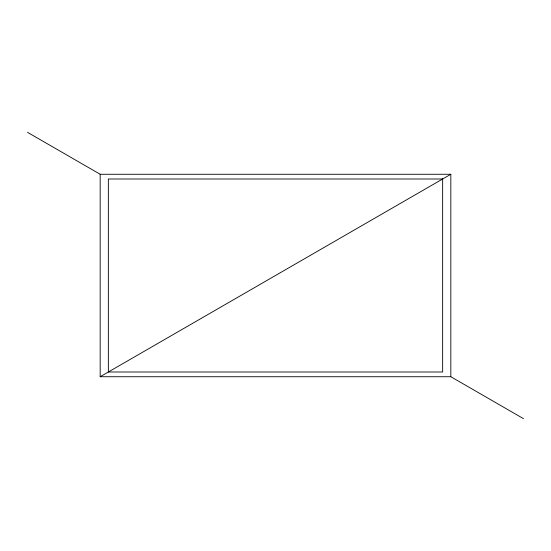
<?xml version="1.0" encoding="UTF-8"?>
<svg xmlns="http://www.w3.org/2000/svg" width="551" height="551" viewBox="0 0 551 551"><rect width="100%" height="100%" fill="white"/><g stroke="black" fill="none" stroke-linecap="round" stroke-linejoin="round"><path stroke-width="0.83" d="M27.55 132.35L100.172 174.274L100.172 376.726L450.828 174.274L450.828 376.726L523.45 418.65M100.172 174.274L450.828 174.274M100.172 376.726L450.828 376.726M442.646 178.999L108.354 178.999L108.354 372.001L442.646 372.001L442.646 178.999"/></g></svg>
